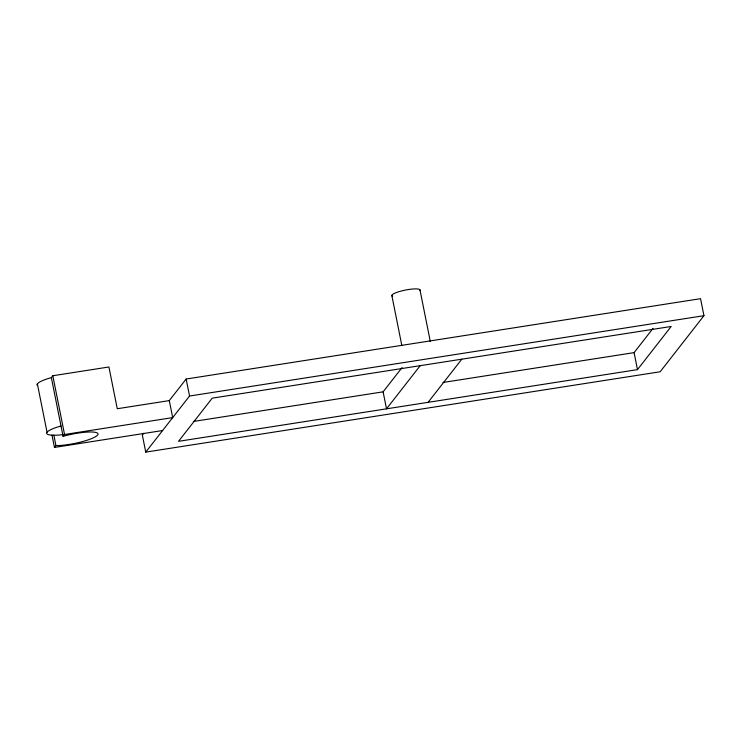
<?xml version="1.0" encoding="UTF-8"?>
<svg xmlns="http://www.w3.org/2000/svg" width="741" height="741" viewBox="0 0 741 741"><rect width="100%" height="100%" fill="white"/><g stroke="black" fill="none" stroke-linecap="round" stroke-linejoin="round"><path stroke-width="1.11" d="M37.05 385.172A25.129 4.798 -11.3 0 1 47.6 378.725L51.351 377.623L52.815 375.743L108.918 366.98L117.263 408.736L169.291 400.603L186.139 379.031L700.551 298.679L703.95 315.685L660.157 371.769L145.745 452.121L142.346 435.115L143.754 433.318M51.972 435.004L54.454 447.434L55.927 445.554L53.852 435.189M51.351 377.623L63.087 436.375L64.55 434.504L172.69 417.609L169.291 400.603M145.745 452.121L189.539 396.027L703.95 315.685M193.41 421.462L383.116 391.832L402.067 367.555M420.203 365.674L386.506 408.837L383.116 391.832M428.103 402.335L461.8 359.181M442.914 382.486L634.083 352.633L653.034 328.356M637.473 369.629L671.17 326.475L212.222 398.167L178.525 441.321L637.473 369.629L634.083 352.633M61.021 426.01L57.261 427.112A25.129 4.798 -11.3 0 0 51.018 435.115L55.343 435.226A25.129 4.798 -11.3 0 0 63.754 434.532M63.087 436.375L65.06 435.791A25.129 4.798 -11.3 0 1 97.636 435.013A25.129 4.798 -11.3 0 1 57.418 445.591L55.927 445.554M54.454 447.434L162.594 430.54M419.971 289.833L430.308 341.582M391.878 295.696L401.77 345.186M186.139 379.031L189.539 396.027M52.815 375.743L64.55 434.504M37.365 383.838L47.035 432.216M392.656 296.261A14.366 2.742 -11.3 0 1 404.771 290.203A14.366 2.742 -11.3 0 1 419.786 290.602"/></g></svg>
